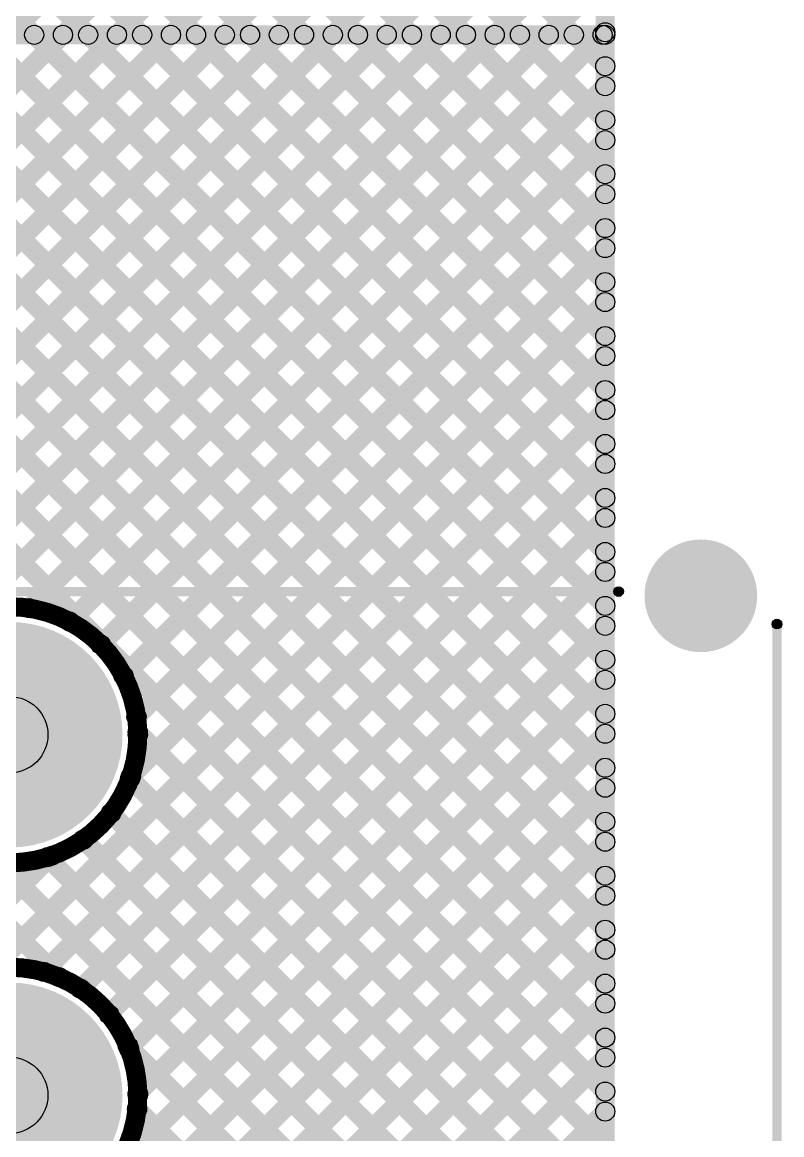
# Model space of a CAD drawing. Header units: millimetres. Extents: x -0.08 to 5.25, y -0.08 to 2.73.
# Drawn here: x 4.74 to 5.139, y 0.37 to 0.953 of the extents above; entities that cross this region are included whole.
import ezdxf

# ---------------------------------------------------------------- set-up
doc = ezdxf.new("R2010")
doc.units = ezdxf.units.MM
doc.header["$MEASUREMENT"] = 0
for name, color, linetype in [('BottomLayer', 5, 'Continuous'), ('BottomSolder', 6, 'Continuous'), ('PadHoleLayer', 156, 'Continuous'), ('TopLayer', 1, 'Continuous'), ('TopOverlay', 2, 'Continuous'), ('TopSolder', 216, 'Continuous')]:
    doc.layers.add(name, color=color, linetype=linetype)

# ---------------------------------------------------------------- blocks, each defined once
blk = doc.blocks.new('SS_12D11L5_51')
at = {"layer": 'BottomLayer'}
h = blk.add_hatch(color=5, dxfattribs=at)
edge = h.paths.add_edge_path()
edge.add_arc((-0.18898, -0.1811), 0.05512, 0, 360)
h = blk.add_hatch(color=5, dxfattribs=at)
edge = h.paths.add_edge_path()
edge.add_arc((0, -0.1811), 0.05512, 0, 360)
at = {"layer": 'BottomSolder'}
h = blk.add_hatch(color=6, dxfattribs=at)
edge = h.paths.add_edge_path()
edge.add_arc((-0.26181, 0.1811), 0.004, 0, 360)
h = blk.add_hatch(color=6, dxfattribs=at)
edge = h.paths.add_edge_path()
edge.add_arc((-0.18898, -0.1811), 0.05912, 0, 360)
h = blk.add_hatch(color=6, dxfattribs=at)
edge = h.paths.add_edge_path()
edge.add_arc((0, -0.1811), 0.05912, 0, 360)
at = {"layer": 'PadHoleLayer'}
h = blk.add_hatch(color=156, dxfattribs=at)
edge = h.paths.add_edge_path()
edge.add_arc((-0.26181, 0.1811), 0.02953, 0, 360)
h = blk.add_hatch(color=156, dxfattribs=at)
edge = h.paths.add_edge_path()
edge.add_arc((-0.18898, -0.1811), 0.0315, 0, 360)
h = blk.add_hatch(color=156, dxfattribs=at)
edge = h.paths.add_edge_path()
edge.add_arc((0, -0.1811), 0.0315, 0, 360)
at = {"layer": 'TopLayer'}
h = blk.add_hatch(color=1, dxfattribs=at)
edge = h.paths.add_edge_path()
edge.add_arc((-0.18898, -0.1811), 0.05512, 0, 360)
h = blk.add_hatch(color=1, dxfattribs=at)
edge = h.paths.add_edge_path()
edge.add_arc((0, -0.1811), 0.05512, 0, 360)
at = {"layer": 'TopOverlay'}
h = blk.add_hatch(color=2, dxfattribs=at)
edge = h.paths.add_edge_path()
edge.add_arc((-0.247, 0.221), 0.0025, 0, 360)
for points in [[(0.247, 0.2235), (0.247, 0.2185), (-0.247, 0.2185), (-0.247, 0.2235)], [(-0.2615, -0.214), (-0.2665, -0.214), (-0.2665, 0.138), (-0.2615, 0.138)]]:
    blk.add_hatch(color=2, dxfattribs=at).paths.add_polyline_path(points)
h = blk.add_hatch(color=2, dxfattribs=at)
edge = h.paths.add_edge_path()
edge.add_arc((-0.264, 0.138), 0.0025, 0, 360)
at = {"layer": 'TopSolder'}
h = blk.add_hatch(color=216, dxfattribs=at)
edge = h.paths.add_edge_path()
edge.add_arc((-0.26181, 0.1811), 0.004, 0, 360)
h = blk.add_hatch(color=216, dxfattribs=at)
edge = h.paths.add_edge_path()
edge.add_arc((-0.18898, -0.1811), 0.05912, 0, 360)
h = blk.add_hatch(color=216, dxfattribs=at)
edge = h.paths.add_edge_path()
edge.add_arc((0, -0.1811), 0.05912, 0, 360)
at = {"layer": 'TopOverlay'}
for centre in [(-0.247, 0.221), (-0.264, 0.138)]:
    blk.add_circle(centre, 0.0025, dxfattribs=at)

msp = doc.modelspace()

# ---------------------------------------------------------------- hatches: boundary and pattern name
at = {"layer": 'BottomLayer'}
for points in [[(5.051, 0.187), (5.041, 0.187), (5.041, 1.488), (5.051, 1.488)], [(3.94416, 1.26146), (3.95123, 1.26854), (4.7633, 0.45647), (4.75623, 0.4494)], [(4.14215, 1.26146), (4.14922, 1.26854), (5.04954, 0.36822), (5.04246, 0.36115)], [(4.17043, 1.26146), (4.1775, 1.26854), (5.04954, 0.3965), (5.04246, 0.38943)], [(4.19872, 1.26146), (4.20579, 1.26854), (5.04954, 0.42479), (5.04246, 0.41772)], [(4.227, 1.26146), (4.23407, 1.26854), (5.04954, 0.45307), (5.04246, 0.446)], [(4.25528, 1.26146), (4.26236, 1.26854), (5.04954, 0.48136), (5.04246, 0.47428)], [(4.28357, 1.26146), (4.29064, 1.26854), (5.04954, 0.50964), (5.04246, 0.50257)], [(4.31185, 1.26146), (4.31892, 1.26854), (5.04954, 0.53792), (5.04246, 0.53085)], [(4.34014, 1.26146), (4.34721, 1.26854), (5.04954, 0.56621), (5.04246, 0.55914)], [(4.36842, 1.26146), (4.37549, 1.26854), (5.04954, 0.59449), (5.04246, 0.58742)], [(4.39671, 1.26146), (4.40378, 1.26854), (5.04954, 0.62278), (5.04246, 0.61571)], [(4.42499, 1.26146), (4.43206, 1.26854), (5.04954, 0.65106), (5.04246, 0.64399)], [(4.45327, 1.26146), (4.46035, 1.26854), (5.04954, 0.67935), (5.04246, 0.67227)], [(4.48156, 1.26146), (4.48863, 1.26854), (5.04954, 0.70763), (5.04246, 0.70056)], [(4.50984, 1.26146), (4.51691, 1.26854), (5.04954, 0.73591), (5.04246, 0.72884)], [(4.53813, 1.26146), (4.5452, 1.26854), (5.04954, 0.7642), (5.04246, 0.75713)], [(4.56641, 1.26146), (4.57348, 1.26854), (5.04954, 0.79248), (5.04246, 0.78541)], [(4.5947, 1.26146), (4.60177, 1.26854), (5.04954, 0.82077), (5.04246, 0.8137)], [(4.62298, 1.26146), (4.63005, 1.26854), (5.04954, 0.84905), (5.04246, 0.84198)], [(4.65126, 1.26146), (4.65834, 1.26854), (5.04954, 0.87734), (5.04246, 0.87026)], [(4.67955, 1.26146), (4.68662, 1.26854), (5.04954, 0.90562), (5.04246, 0.89855)], [(4.70783, 1.26146), (4.7149, 1.26854), (5.04954, 0.9339), (5.04246, 0.92683)], [(4.27901, 0.48525), (4.27193, 0.49232), (5.04246, 1.26285), (5.04954, 1.25578)], [(4.29315, 0.47111), (4.28608, 0.47818), (5.04246, 1.23457), (5.04954, 1.2275)], [(4.30729, 0.45696), (4.30022, 0.46404), (5.04246, 1.20628), (5.04954, 1.19921)], [(4.32143, 0.44282), (4.31436, 0.44989), (5.04246, 1.178), (5.04954, 1.17093)], [(4.33557, 0.42868), (4.3285, 0.43575), (5.04246, 1.14971), (5.04954, 1.14264)], [(4.35464, 0.41946), (4.34757, 0.42654), (5.04246, 1.12143), (5.04954, 1.11436)], [(4.38293, 0.41946), (4.37586, 0.42654), (5.04246, 1.09314), (5.04954, 1.08607)], [(4.41121, 0.41946), (4.40414, 0.42654), (5.04246, 1.06486), (5.04954, 1.05779)], [(4.4395, 0.41946), (4.43242, 0.42654), (5.04246, 1.03658), (5.04954, 1.0295)], [(4.46778, 0.41946), (4.46071, 0.42654), (5.04246, 1.00829), (5.04954, 1.00122)], [(4.71696, 0.64036), (4.70989, 0.64743), (5.04246, 0.98001), (5.04954, 0.97294)], [(4.74766, 0.64278), (4.74059, 0.64985), (5.04246, 0.95172), (5.04954, 0.94465)], [(4.7689, 0.63573), (4.76182, 0.6428), (5.04246, 0.92344), (5.04954, 0.91637)], [(4.78512, 0.62367), (4.77805, 0.63074), (5.04246, 0.89515), (5.04954, 0.88808)], [(4.79704, 0.6073), (4.78997, 0.61437), (5.04246, 0.86687), (5.04954, 0.8598)], [(4.80389, 0.58587), (4.79682, 0.59294), (5.04246, 0.83859), (5.04954, 0.83151)], [(4.80089, 0.55459), (4.79382, 0.56166), (5.04246, 0.8103), (5.04954, 0.80323)], [(4.72859, 0.454), (4.72152, 0.46107), (5.04246, 0.78202), (5.04954, 0.77495)], [(4.75509, 0.45222), (4.74802, 0.45929), (5.04246, 0.75373), (5.04954, 0.74666)], [(4.77455, 0.44339), (4.76748, 0.45046), (5.04246, 0.72545), (5.04954, 0.71838)], [(4.78939, 0.42995), (4.78232, 0.43702), (5.04246, 0.69716), (5.04954, 0.69009)], [(4.79986, 0.41213), (4.79278, 0.4192), (5.04246, 0.66888), (5.04954, 0.66181)], [(4.80454, 0.38853), (4.79747, 0.3956), (5.04246, 0.6406), (5.04954, 0.63352)], [(4.78989, 0.3456), (4.78282, 0.35267), (5.04246, 0.61231), (5.04954, 0.60524)], [(4.73818, 0.2656), (4.73111, 0.27267), (5.04246, 0.58403), (5.04954, 0.57696)], [(4.79747, 0.57786), (4.80454, 0.58493), (5.04954, 0.33993), (5.04246, 0.33286)], [(4.79347, 0.55358), (4.80054, 0.56065), (5.04954, 0.31165), (5.04246, 0.30458)], [(4.76187, 0.261), (4.75479, 0.26807), (5.04246, 0.55574), (5.04954, 0.54867)], [(4.78342, 0.53534), (4.79049, 0.54241), (5.04954, 0.28337), (5.04246, 0.27629)], [(4.76895, 0.52152), (4.77602, 0.5286), (5.04954, 0.25508), (5.04246, 0.24801)], [(4.77974, 0.25059), (4.77267, 0.25766), (5.04246, 0.52746), (5.04954, 0.52039)], [(4.66577, 0.41946), (4.6587, 0.42654), (4.75221, 0.52005), (4.75928, 0.51298)], [(4.74995, 0.51224), (4.75702, 0.51931), (5.04954, 0.2268), (5.04246, 0.21973)], [(4.72431, 0.5096), (4.73138, 0.51667), (5.04954, 0.19851), (5.04246, 0.19144)], [(4.79323, 0.2358), (4.78616, 0.24287), (5.04246, 0.49917), (5.04954, 0.4921)], [(4.80212, 0.2164), (4.79505, 0.22347), (5.04246, 0.47089), (5.04954, 0.46382)], [(4.80401, 0.19001), (4.79694, 0.19708), (5.04246, 0.44261), (5.04954, 0.43553)], [(4.7923, 0.41333), (4.79937, 0.4204), (5.03023, 0.18954), (5.02316, 0.18246)], [(4.82475, 0.18246), (4.81768, 0.18954), (5.04246, 0.41432), (5.04954, 0.40725)], [(4.79709, 0.38025), (4.80416, 0.38732), (5.00195, 0.18954), (4.99488, 0.18246)], [(4.85303, 0.18246), (4.84596, 0.18954), (5.04246, 0.38604), (5.04954, 0.37897)]]:
    msp.add_hatch(color=5, dxfattribs=at).paths.add_polyline_path(points)
h = msp.add_hatch(color=5, dxfattribs=at)
edge = h.paths.add_edge_path()
edge.add_arc((5.046, 0.94819), 0.005, 0, 360)
h = msp.add_hatch(color=5, dxfattribs=at)
edge = h.paths.add_edge_path()
edge.add_arc((5.046, 0.93037), 0.005, 0, 360)
h = msp.add_hatch(color=5, dxfattribs=at)
edge = h.paths.add_edge_path()
edge.add_arc((5.046, 0.9199), 0.005, 0, 360)
h = msp.add_hatch(color=5, dxfattribs=at)
edge = h.paths.add_edge_path()
edge.add_arc((5.046, 0.90208), 0.005, 0, 360)
h = msp.add_hatch(color=5, dxfattribs=at)
edge = h.paths.add_edge_path()
edge.add_arc((5.046, 0.89162), 0.005, 0, 360)
h = msp.add_hatch(color=5, dxfattribs=at)
edge = h.paths.add_edge_path()
edge.add_arc((5.046, 0.8738), 0.005, 0, 360)
h = msp.add_hatch(color=5, dxfattribs=at)
edge = h.paths.add_edge_path()
edge.add_arc((5.046, 0.86333), 0.005, 0, 360)
h = msp.add_hatch(color=5, dxfattribs=at)
edge = h.paths.add_edge_path()
edge.add_arc((5.046, 0.84552), 0.005, 0, 360)
h = msp.add_hatch(color=5, dxfattribs=at)
edge = h.paths.add_edge_path()
edge.add_arc((5.046, 0.83505), 0.005, 0, 360)
h = msp.add_hatch(color=5, dxfattribs=at)
edge = h.paths.add_edge_path()
edge.add_arc((5.046, 0.81723), 0.005, 0, 360)
h = msp.add_hatch(color=5, dxfattribs=at)
edge = h.paths.add_edge_path()
edge.add_arc((5.046, 0.80677), 0.005, 0, 360)
h = msp.add_hatch(color=5, dxfattribs=at)
edge = h.paths.add_edge_path()
edge.add_arc((5.046, 0.78895), 0.005, 0, 360)
h = msp.add_hatch(color=5, dxfattribs=at)
edge = h.paths.add_edge_path()
edge.add_arc((5.046, 0.77848), 0.005, 0, 360)
h = msp.add_hatch(color=5, dxfattribs=at)
edge = h.paths.add_edge_path()
edge.add_arc((5.046, 0.76066), 0.005, 0, 360)
h = msp.add_hatch(color=5, dxfattribs=at)
edge = h.paths.add_edge_path()
edge.add_arc((5.046, 0.7502), 0.005, 0, 360)
h = msp.add_hatch(color=5, dxfattribs=at)
edge = h.paths.add_edge_path()
edge.add_arc((5.046, 0.73238), 0.005, 0, 360)
h = msp.add_hatch(color=5, dxfattribs=at)
edge = h.paths.add_edge_path()
edge.add_arc((5.046, 0.72191), 0.005, 0, 360)
h = msp.add_hatch(color=5, dxfattribs=at)
edge = h.paths.add_edge_path()
edge.add_arc((5.046, 0.70409), 0.005, 0, 360)
h = msp.add_hatch(color=5, dxfattribs=at)
edge = h.paths.add_edge_path()
edge.add_arc((5.046, 0.69363), 0.005, 0, 360)
h = msp.add_hatch(color=5, dxfattribs=at)
edge = h.paths.add_edge_path()
edge.add_arc((5.046, 0.67581), 0.005, 0, 360)
h = msp.add_hatch(color=5, dxfattribs=at)
edge = h.paths.add_edge_path()
edge.add_arc((5.046, 0.66534), 0.005, 0, 360)
h = msp.add_hatch(color=5, dxfattribs=at)
edge = h.paths.add_edge_path()
edge.add_arc((4.74412, 0.64631), 0.005, 0, 360)
h = msp.add_hatch(color=5, dxfattribs=at)
edge = h.paths.add_edge_path()
edge.add_arc((5.046, 0.64753), 0.005, 0, 360)
h = msp.add_hatch(color=5, dxfattribs=at)
edge = h.paths.add_edge_path()
edge.add_arc((4.76536, 0.63926), 0.005, 0, 360)
h = msp.add_hatch(color=5, dxfattribs=at)
edge = h.paths.add_edge_path()
edge.add_arc((5.046, 0.63706), 0.005, 0, 360)
h = msp.add_hatch(color=5, dxfattribs=at)
edge = h.paths.add_edge_path()
edge.add_arc((4.78159, 0.62721), 0.005, 0, 360)
h = msp.add_hatch(color=5, dxfattribs=at)
edge = h.paths.add_edge_path()
edge.add_arc((5.046, 0.61924), 0.005, 0, 360)
h = msp.add_hatch(color=5, dxfattribs=at)
edge = h.paths.add_edge_path()
edge.add_arc((4.7935, 0.61084), 0.005, 0, 360)
h = msp.add_hatch(color=5, dxfattribs=at)
edge = h.paths.add_edge_path()
edge.add_arc((5.046, 0.60878), 0.005, 0, 360)
h = msp.add_hatch(color=5, dxfattribs=at)
edge = h.paths.add_edge_path()
edge.add_arc((5.046, 0.59096), 0.005, 0, 360)
h = msp.add_hatch(color=5, dxfattribs=at)
edge = h.paths.add_edge_path()
edge.add_arc((4.80035, 0.5894), 0.005, 0, 360)
h = msp.add_hatch(color=5, dxfattribs=at)
edge = h.paths.add_edge_path()
edge.add_arc((4.801, 0.5814), 0.005, 0, 360)
h = msp.add_hatch(color=5, dxfattribs=at)
edge = h.paths.add_edge_path()
edge.add_arc((4.80102, 0.57998), 0.005, 0, 360)
h = msp.add_hatch(color=5, dxfattribs=at)
edge = h.paths.add_edge_path()
edge.add_arc((5.046, 0.58049), 0.005, 0, 360)
h = msp.add_hatch(color=5, dxfattribs=at)
edge = h.paths.add_edge_path()
edge.add_arc((5.046, 0.56267), 0.005, 0, 360)
h = msp.add_hatch(color=5, dxfattribs=at)
edge = h.paths.add_edge_path()
edge.add_arc((4.797, 0.55711), 0.005, 0, 360)
h = msp.add_hatch(color=5, dxfattribs=at)
edge = h.paths.add_edge_path()
edge.add_arc((4.79736, 0.55813), 0.005, 0, 360)
h = msp.add_hatch(color=5, dxfattribs=at)
edge = h.paths.add_edge_path()
edge.add_arc((5.046, 0.55221), 0.005, 0, 360)
h = msp.add_hatch(color=5, dxfattribs=at)
edge = h.paths.add_edge_path()
edge.add_arc((4.78696, 0.53887), 0.005, 0, 360)
h = msp.add_hatch(color=5, dxfattribs=at)
edge = h.paths.add_edge_path()
edge.add_arc((5.046, 0.53439), 0.005, 0, 360)
h = msp.add_hatch(color=5, dxfattribs=at)
edge = h.paths.add_edge_path()
edge.add_arc((4.77249, 0.52506), 0.005, 0, 360)
h = msp.add_hatch(color=5, dxfattribs=at)
edge = h.paths.add_edge_path()
edge.add_arc((5.046, 0.52392), 0.005, 0, 360)
h = msp.add_hatch(color=5, dxfattribs=at)
edge = h.paths.add_edge_path()
edge.add_arc((4.75348, 0.51578), 0.005, 0, 360)
h = msp.add_hatch(color=5, dxfattribs=at)
edge = h.paths.add_edge_path()
edge.add_arc((4.75575, 0.51651), 0.005, 0, 360)
h = msp.add_hatch(color=5, dxfattribs=at)
edge = h.paths.add_edge_path()
edge.add_arc((5.046, 0.5061), 0.005, 0, 360)
h = msp.add_hatch(color=5, dxfattribs=at)
edge = h.paths.add_edge_path()
edge.add_arc((5.046, 0.49564), 0.005, 0, 360)
h = msp.add_hatch(color=5, dxfattribs=at)
edge = h.paths.add_edge_path()
edge.add_arc((5.046, 0.47782), 0.005, 0, 360)
h = msp.add_hatch(color=5, dxfattribs=at)
edge = h.paths.add_edge_path()
edge.add_arc((5.046, 0.46735), 0.005, 0, 360)
h = msp.add_hatch(color=5, dxfattribs=at)
edge = h.paths.add_edge_path()
edge.add_arc((4.75156, 0.45575), 0.005, 0, 360)
h = msp.add_hatch(color=5, dxfattribs=at)
edge = h.paths.add_edge_path()
edge.add_arc((4.75976, 0.45293), 0.005, 0, 360)
h = msp.add_hatch(color=5, dxfattribs=at)
edge = h.paths.add_edge_path()
edge.add_arc((4.77101, 0.44692), 0.005, 0, 360)
h = msp.add_hatch(color=5, dxfattribs=at)
edge = h.paths.add_edge_path()
edge.add_arc((5.046, 0.44954), 0.005, 0, 360)
h = msp.add_hatch(color=5, dxfattribs=at)
edge = h.paths.add_edge_path()
edge.add_arc((5.046, 0.43907), 0.005, 0, 360)
h = msp.add_hatch(color=5, dxfattribs=at)
edge = h.paths.add_edge_path()
edge.add_arc((4.78586, 0.43349), 0.005, 0, 360)
h = msp.add_hatch(color=5, dxfattribs=at)
edge = h.paths.add_edge_path()
edge.add_arc((5.046, 0.42125), 0.005, 0, 360)
h = msp.add_hatch(color=5, dxfattribs=at)
edge = h.paths.add_edge_path()
edge.add_arc((4.79583, 0.41687), 0.005, 0, 360)
h = msp.add_hatch(color=5, dxfattribs=at)
edge = h.paths.add_edge_path()
edge.add_arc((4.79632, 0.41566), 0.005, 0, 360)
h = msp.add_hatch(color=5, dxfattribs=at)
edge = h.paths.add_edge_path()
edge.add_arc((5.046, 0.41079), 0.005, 0, 360)
h = msp.add_hatch(color=5, dxfattribs=at)
edge = h.paths.add_edge_path()
edge.add_arc((4.7339, 0.391), 0.02, 0, 360)
h = msp.add_hatch(color=5, dxfattribs=at)
edge = h.paths.add_edge_path()
edge.add_arc((4.80101, 0.39207), 0.005, 0, 360)
h = msp.add_hatch(color=5, dxfattribs=at)
edge = h.paths.add_edge_path()
edge.add_arc((5.046, 0.39297), 0.005, 0, 360)
h = msp.add_hatch(color=5, dxfattribs=at)
edge = h.paths.add_edge_path()
edge.add_arc((4.80102, 0.391), 0.005, 0, 360)
h = msp.add_hatch(color=5, dxfattribs=at)
edge = h.paths.add_edge_path()
edge.add_arc((4.80102, 0.391), 0.005, 0, 360)
h = msp.add_hatch(color=5, dxfattribs=at)
edge = h.paths.add_edge_path()
edge.add_arc((4.80063, 0.38379), 0.005, 0, 360)
h = msp.add_hatch(color=5, dxfattribs=at)
edge = h.paths.add_edge_path()
edge.add_arc((5.046, 0.3825), 0.005, 0, 360)
at = {"layer": 'TopLayer'}
for points in [[(4.075, 0.94182), (4.075, 0.95182), (5.046, 0.95182), (5.046, 0.94182)], [(4.43048, 0.60844), (4.42341, 0.61551), (4.75825, 0.95035), (4.76532, 0.94328)], [(4.45877, 0.60844), (4.45169, 0.61551), (4.78654, 0.95035), (4.79361, 0.94328)], [(4.46033, 0.94328), (4.4674, 0.95035), (5.04954, 0.36822), (5.04246, 0.36115)], [(4.48705, 0.60844), (4.47998, 0.61551), (4.81482, 0.95035), (4.82189, 0.94328)], [(4.48861, 0.94328), (4.49568, 0.95035), (5.04954, 0.3965), (5.04246, 0.38943)], [(4.51533, 0.60844), (4.50826, 0.61551), (4.84311, 0.95035), (4.85018, 0.94328)], [(4.5169, 0.94328), (4.52397, 0.95035), (5.04954, 0.42479), (5.04246, 0.41772)], [(4.54362, 0.60844), (4.53655, 0.61551), (4.87139, 0.95035), (4.87846, 0.94328)], [(4.54518, 0.94328), (4.55225, 0.95035), (5.04954, 0.45307), (5.04246, 0.446)], [(4.5719, 0.60844), (4.56483, 0.61551), (4.89967, 0.95035), (4.90675, 0.94328)], [(4.57347, 0.94328), (4.58054, 0.95035), (5.04954, 0.48136), (5.04246, 0.47428)], [(4.60019, 0.60844), (4.59312, 0.61551), (4.92796, 0.95035), (4.93503, 0.94328)], [(4.60175, 0.94328), (4.60882, 0.95035), (5.04954, 0.50964), (5.04246, 0.50257)], [(4.62847, 0.60844), (4.6214, 0.61551), (4.95624, 0.95035), (4.96331, 0.94328)], [(4.63003, 0.94328), (4.63711, 0.95035), (5.04954, 0.53792), (5.04246, 0.53085)], [(4.65676, 0.60844), (4.64968, 0.61551), (4.98453, 0.95035), (4.9916, 0.94328)], [(4.65832, 0.94328), (4.66539, 0.95035), (5.04954, 0.56621), (5.04246, 0.55914)], [(4.6866, 0.94328), (4.69367, 0.95035), (5.04954, 0.59449), (5.04246, 0.58742)], [(4.71696, 0.64036), (4.70989, 0.64743), (5.01281, 0.95035), (5.01988, 0.94328)], [(4.71489, 0.94328), (4.72196, 0.95035), (5.04954, 0.62278), (5.04246, 0.61571)], [(4.74766, 0.64278), (4.74059, 0.64985), (5.0411, 0.95035), (5.04817, 0.94328)], [(4.74317, 0.94328), (4.75024, 0.95035), (5.04954, 0.65106), (5.04246, 0.64399)], [(4.77146, 0.94328), (4.77853, 0.95035), (5.04954, 0.67935), (5.04246, 0.67227)], [(4.79974, 0.94328), (4.80681, 0.95035), (5.04954, 0.70763), (5.04246, 0.70056)], [(4.82802, 0.94328), (4.8351, 0.95035), (5.04954, 0.73591), (5.04246, 0.72884)], [(4.85631, 0.94328), (4.86338, 0.95035), (5.04954, 0.7642), (5.04246, 0.75713)], [(4.88459, 0.94328), (4.89166, 0.95035), (5.04954, 0.79248), (5.04246, 0.78541)], [(4.91288, 0.94328), (4.91995, 0.95035), (5.04954, 0.82077), (5.04246, 0.8137)], [(4.94116, 0.94328), (4.94823, 0.95035), (5.04954, 0.84905), (5.04246, 0.84198)], [(4.96945, 0.94328), (4.97652, 0.95035), (5.04954, 0.87734), (5.04246, 0.87026)], [(4.99773, 0.94328), (5.0048, 0.95035), (5.04954, 0.90562), (5.04246, 0.89855)], [(5.02601, 0.94328), (5.03309, 0.95035), (5.04954, 0.9339), (5.04246, 0.92683)], [(5.051, 0.187), (5.041, 0.187), (5.041, 0.94682), (5.051, 0.94682)], [(4.7689, 0.63573), (4.76182, 0.6428), (5.04246, 0.92344), (5.04954, 0.91637)], [(4.78512, 0.62367), (4.77805, 0.63074), (5.04246, 0.89515), (5.04954, 0.88808)], [(4.79704, 0.6073), (4.78997, 0.61437), (5.04246, 0.86687), (5.04954, 0.8598)], [(4.80389, 0.58587), (4.79682, 0.59294), (5.04246, 0.83859), (5.04954, 0.83151)], [(4.80089, 0.55459), (4.79382, 0.56166), (5.04246, 0.8103), (5.04954, 0.80323)], [(4.72859, 0.454), (4.72152, 0.46107), (5.04246, 0.78202), (5.04954, 0.77495)], [(4.75509, 0.45222), (4.74802, 0.45929), (5.04246, 0.75373), (5.04954, 0.74666)], [(4.77455, 0.44339), (4.76748, 0.45046), (5.04246, 0.72545), (5.04954, 0.71838)], [(4.78939, 0.42995), (4.78232, 0.43702), (5.04246, 0.69716), (5.04954, 0.69009)], [(4.79986, 0.41213), (4.79278, 0.4192), (5.04246, 0.66888), (5.04954, 0.66181)], [(4.80454, 0.38853), (4.79747, 0.3956), (5.04246, 0.6406), (5.04954, 0.63352)], [(4.78989, 0.3456), (4.78282, 0.35267), (5.04246, 0.61231), (5.04954, 0.60524)], [(4.73818, 0.2656), (4.73111, 0.27267), (5.04246, 0.58403), (5.04954, 0.57696)], [(4.79747, 0.57786), (4.80454, 0.58493), (5.04954, 0.33993), (5.04246, 0.33286)], [(4.79347, 0.55358), (4.80054, 0.56065), (5.04954, 0.31165), (5.04246, 0.30458)], [(4.76187, 0.261), (4.75479, 0.26807), (5.04246, 0.55574), (5.04954, 0.54867)], [(4.66119, 0.54444), (4.66826, 0.55151), (4.7633, 0.45647), (4.75623, 0.4494)], [(4.78342, 0.53534), (4.79049, 0.54241), (5.04954, 0.28337), (5.04246, 0.27629)], [(4.76895, 0.52152), (4.77602, 0.5286), (5.04954, 0.25508), (5.04246, 0.24801)], [(4.77974, 0.25059), (4.77267, 0.25766), (5.04246, 0.52746), (5.04954, 0.52039)], [(4.44083, 0.19453), (4.43376, 0.2016), (4.75221, 0.52005), (4.75928, 0.51298)], [(4.74995, 0.51224), (4.75702, 0.51931), (5.04954, 0.2268), (5.04246, 0.21973)], [(4.72431, 0.5096), (4.73138, 0.51667), (5.04954, 0.19851), (5.04246, 0.19144)], [(4.79323, 0.2358), (4.78616, 0.24287), (5.04246, 0.49917), (5.04954, 0.4921)], [(4.80212, 0.2164), (4.79505, 0.22347), (5.04246, 0.47089), (5.04954, 0.46382)], [(4.80401, 0.19001), (4.79694, 0.19708), (5.04246, 0.44261), (5.04954, 0.43553)], [(4.7923, 0.41333), (4.79937, 0.4204), (5.03023, 0.18954), (5.02316, 0.18246)], [(4.82475, 0.18246), (4.81768, 0.18954), (5.04246, 0.41432), (5.04954, 0.40725)], [(4.79709, 0.38025), (4.80416, 0.38732), (5.00195, 0.18954), (4.99488, 0.18246)], [(4.85303, 0.18246), (4.84596, 0.18954), (5.04246, 0.38604), (5.04954, 0.37897)]]:
    msp.add_hatch(color=1, dxfattribs=at).paths.add_polyline_path(points)
h = msp.add_hatch(color=1, dxfattribs=at)
edge = h.paths.add_edge_path()
edge.add_arc((4.74671, 0.94682), 0.005, 0, 360)
h = msp.add_hatch(color=1, dxfattribs=at)
edge = h.paths.add_edge_path()
edge.add_arc((4.76179, 0.94682), 0.005, 0, 360)
h = msp.add_hatch(color=1, dxfattribs=at)
edge = h.paths.add_edge_path()
edge.add_arc((4.77499, 0.94682), 0.005, 0, 360)
h = msp.add_hatch(color=1, dxfattribs=at)
edge = h.paths.add_edge_path()
edge.add_arc((4.79007, 0.94682), 0.005, 0, 360)
h = msp.add_hatch(color=1, dxfattribs=at)
edge = h.paths.add_edge_path()
edge.add_arc((4.80328, 0.94682), 0.005, 0, 360)
h = msp.add_hatch(color=1, dxfattribs=at)
edge = h.paths.add_edge_path()
edge.add_arc((4.81836, 0.94682), 0.005, 0, 360)
h = msp.add_hatch(color=1, dxfattribs=at)
edge = h.paths.add_edge_path()
edge.add_arc((4.83156, 0.94682), 0.005, 0, 360)
h = msp.add_hatch(color=1, dxfattribs=at)
edge = h.paths.add_edge_path()
edge.add_arc((4.84664, 0.94682), 0.005, 0, 360)
h = msp.add_hatch(color=1, dxfattribs=at)
edge = h.paths.add_edge_path()
edge.add_arc((4.85984, 0.94682), 0.005, 0, 360)
h = msp.add_hatch(color=1, dxfattribs=at)
edge = h.paths.add_edge_path()
edge.add_arc((4.87493, 0.94682), 0.005, 0, 360)
h = msp.add_hatch(color=1, dxfattribs=at)
edge = h.paths.add_edge_path()
edge.add_arc((4.88813, 0.94682), 0.005, 0, 360)
h = msp.add_hatch(color=1, dxfattribs=at)
edge = h.paths.add_edge_path()
edge.add_arc((4.90321, 0.94682), 0.005, 0, 360)
h = msp.add_hatch(color=1, dxfattribs=at)
edge = h.paths.add_edge_path()
edge.add_arc((4.91641, 0.94682), 0.005, 0, 360)
h = msp.add_hatch(color=1, dxfattribs=at)
edge = h.paths.add_edge_path()
edge.add_arc((4.93149, 0.94682), 0.005, 0, 360)
h = msp.add_hatch(color=1, dxfattribs=at)
edge = h.paths.add_edge_path()
edge.add_arc((4.9447, 0.94682), 0.005, 0, 360)
h = msp.add_hatch(color=1, dxfattribs=at)
edge = h.paths.add_edge_path()
edge.add_arc((4.95978, 0.94682), 0.005, 0, 360)
h = msp.add_hatch(color=1, dxfattribs=at)
edge = h.paths.add_edge_path()
edge.add_arc((4.97298, 0.94682), 0.005, 0, 360)
h = msp.add_hatch(color=1, dxfattribs=at)
edge = h.paths.add_edge_path()
edge.add_arc((4.98806, 0.94682), 0.005, 0, 360)
h = msp.add_hatch(color=1, dxfattribs=at)
edge = h.paths.add_edge_path()
edge.add_arc((5.00127, 0.94682), 0.005, 0, 360)
h = msp.add_hatch(color=1, dxfattribs=at)
edge = h.paths.add_edge_path()
edge.add_arc((5.01635, 0.94682), 0.005, 0, 360)
h = msp.add_hatch(color=1, dxfattribs=at)
edge = h.paths.add_edge_path()
edge.add_arc((5.02955, 0.94682), 0.005, 0, 360)
h = msp.add_hatch(color=1, dxfattribs=at)
edge = h.paths.add_edge_path()
edge.add_arc((5.04463, 0.94682), 0.005, 0, 360)
h = msp.add_hatch(color=1, dxfattribs=at)
edge = h.paths.add_edge_path()
edge.add_arc((5.046, 0.94682), 0.005, 0, 360)
h = msp.add_hatch(color=1, dxfattribs=at)
edge = h.paths.add_edge_path()
edge.add_arc((5.046, 0.94682), 0.005, 0, 360)
h = msp.add_hatch(color=1, dxfattribs=at)
edge = h.paths.add_edge_path()
edge.add_arc((5.046, 0.93037), 0.005, 0, 360)
h = msp.add_hatch(color=1, dxfattribs=at)
edge = h.paths.add_edge_path()
edge.add_arc((5.046, 0.9199), 0.005, 0, 360)
h = msp.add_hatch(color=1, dxfattribs=at)
edge = h.paths.add_edge_path()
edge.add_arc((5.046, 0.90208), 0.005, 0, 360)
h = msp.add_hatch(color=1, dxfattribs=at)
edge = h.paths.add_edge_path()
edge.add_arc((5.046, 0.89162), 0.005, 0, 360)
h = msp.add_hatch(color=1, dxfattribs=at)
edge = h.paths.add_edge_path()
edge.add_arc((5.046, 0.8738), 0.005, 0, 360)
h = msp.add_hatch(color=1, dxfattribs=at)
edge = h.paths.add_edge_path()
edge.add_arc((5.046, 0.86333), 0.005, 0, 360)
h = msp.add_hatch(color=1, dxfattribs=at)
edge = h.paths.add_edge_path()
edge.add_arc((5.046, 0.84552), 0.005, 0, 360)
h = msp.add_hatch(color=1, dxfattribs=at)
edge = h.paths.add_edge_path()
edge.add_arc((5.046, 0.83505), 0.005, 0, 360)
h = msp.add_hatch(color=1, dxfattribs=at)
edge = h.paths.add_edge_path()
edge.add_arc((5.046, 0.81723), 0.005, 0, 360)
h = msp.add_hatch(color=1, dxfattribs=at)
edge = h.paths.add_edge_path()
edge.add_arc((5.046, 0.80677), 0.005, 0, 360)
h = msp.add_hatch(color=1, dxfattribs=at)
edge = h.paths.add_edge_path()
edge.add_arc((5.046, 0.78895), 0.005, 0, 360)
h = msp.add_hatch(color=1, dxfattribs=at)
edge = h.paths.add_edge_path()
edge.add_arc((5.046, 0.77848), 0.005, 0, 360)
h = msp.add_hatch(color=1, dxfattribs=at)
edge = h.paths.add_edge_path()
edge.add_arc((5.046, 0.76066), 0.005, 0, 360)
h = msp.add_hatch(color=1, dxfattribs=at)
edge = h.paths.add_edge_path()
edge.add_arc((5.046, 0.7502), 0.005, 0, 360)
h = msp.add_hatch(color=1, dxfattribs=at)
edge = h.paths.add_edge_path()
edge.add_arc((5.046, 0.73238), 0.005, 0, 360)
h = msp.add_hatch(color=1, dxfattribs=at)
edge = h.paths.add_edge_path()
edge.add_arc((5.046, 0.72191), 0.005, 0, 360)
h = msp.add_hatch(color=1, dxfattribs=at)
edge = h.paths.add_edge_path()
edge.add_arc((5.046, 0.70409), 0.005, 0, 360)
h = msp.add_hatch(color=1, dxfattribs=at)
edge = h.paths.add_edge_path()
edge.add_arc((5.046, 0.69363), 0.005, 0, 360)
h = msp.add_hatch(color=1, dxfattribs=at)
edge = h.paths.add_edge_path()
edge.add_arc((5.046, 0.67581), 0.005, 0, 360)
h = msp.add_hatch(color=1, dxfattribs=at)
edge = h.paths.add_edge_path()
edge.add_arc((5.046, 0.66534), 0.005, 0, 360)
h = msp.add_hatch(color=1, dxfattribs=at)
edge = h.paths.add_edge_path()
edge.add_arc((4.74412, 0.64631), 0.005, 0, 360)
h = msp.add_hatch(color=1, dxfattribs=at)
edge = h.paths.add_edge_path()
edge.add_arc((5.046, 0.64753), 0.005, 0, 360)
h = msp.add_hatch(color=1, dxfattribs=at)
edge = h.paths.add_edge_path()
edge.add_arc((4.76536, 0.63926), 0.005, 0, 360)
h = msp.add_hatch(color=1, dxfattribs=at)
edge = h.paths.add_edge_path()
edge.add_arc((5.046, 0.63706), 0.005, 0, 360)
h = msp.add_hatch(color=1, dxfattribs=at)
edge = h.paths.add_edge_path()
edge.add_arc((4.78159, 0.62721), 0.005, 0, 360)
h = msp.add_hatch(color=1, dxfattribs=at)
edge = h.paths.add_edge_path()
edge.add_arc((5.046, 0.61924), 0.005, 0, 360)
h = msp.add_hatch(color=1, dxfattribs=at)
edge = h.paths.add_edge_path()
edge.add_arc((4.7935, 0.61084), 0.005, 0, 360)
h = msp.add_hatch(color=1, dxfattribs=at)
edge = h.paths.add_edge_path()
edge.add_arc((5.046, 0.60878), 0.005, 0, 360)
h = msp.add_hatch(color=1, dxfattribs=at)
edge = h.paths.add_edge_path()
edge.add_arc((4.7339, 0.57998), 0.02, 0, 360)
h = msp.add_hatch(color=1, dxfattribs=at)
edge = h.paths.add_edge_path()
edge.add_arc((5.046, 0.59096), 0.005, 0, 360)
h = msp.add_hatch(color=1, dxfattribs=at)
edge = h.paths.add_edge_path()
edge.add_arc((4.80035, 0.5894), 0.005, 0, 360)
h = msp.add_hatch(color=1, dxfattribs=at)
edge = h.paths.add_edge_path()
edge.add_arc((4.801, 0.5814), 0.005, 0, 360)
h = msp.add_hatch(color=1, dxfattribs=at)
edge = h.paths.add_edge_path()
edge.add_arc((4.80102, 0.57998), 0.005, 0, 360)
h = msp.add_hatch(color=1, dxfattribs=at)
edge = h.paths.add_edge_path()
edge.add_arc((4.80102, 0.57998), 0.005, 0, 360)
h = msp.add_hatch(color=1, dxfattribs=at)
edge = h.paths.add_edge_path()
edge.add_arc((5.046, 0.58049), 0.005, 0, 360)
h = msp.add_hatch(color=1, dxfattribs=at)
edge = h.paths.add_edge_path()
edge.add_arc((5.046, 0.56267), 0.005, 0, 360)
h = msp.add_hatch(color=1, dxfattribs=at)
edge = h.paths.add_edge_path()
edge.add_arc((4.797, 0.55711), 0.005, 0, 360)
h = msp.add_hatch(color=1, dxfattribs=at)
edge = h.paths.add_edge_path()
edge.add_arc((4.79736, 0.55813), 0.005, 0, 360)
h = msp.add_hatch(color=1, dxfattribs=at)
edge = h.paths.add_edge_path()
edge.add_arc((5.046, 0.55221), 0.005, 0, 360)
h = msp.add_hatch(color=1, dxfattribs=at)
edge = h.paths.add_edge_path()
edge.add_arc((4.78696, 0.53887), 0.005, 0, 360)
h = msp.add_hatch(color=1, dxfattribs=at)
edge = h.paths.add_edge_path()
edge.add_arc((5.046, 0.53439), 0.005, 0, 360)
h = msp.add_hatch(color=1, dxfattribs=at)
edge = h.paths.add_edge_path()
edge.add_arc((4.77249, 0.52506), 0.005, 0, 360)
h = msp.add_hatch(color=1, dxfattribs=at)
edge = h.paths.add_edge_path()
edge.add_arc((5.046, 0.52392), 0.005, 0, 360)
h = msp.add_hatch(color=1, dxfattribs=at)
edge = h.paths.add_edge_path()
edge.add_arc((4.75348, 0.51578), 0.005, 0, 360)
h = msp.add_hatch(color=1, dxfattribs=at)
edge = h.paths.add_edge_path()
edge.add_arc((4.75575, 0.51651), 0.005, 0, 360)
h = msp.add_hatch(color=1, dxfattribs=at)
edge = h.paths.add_edge_path()
edge.add_arc((5.046, 0.5061), 0.005, 0, 360)
h = msp.add_hatch(color=1, dxfattribs=at)
edge = h.paths.add_edge_path()
edge.add_arc((5.046, 0.49564), 0.005, 0, 360)
h = msp.add_hatch(color=1, dxfattribs=at)
edge = h.paths.add_edge_path()
edge.add_arc((5.046, 0.47782), 0.005, 0, 360)
h = msp.add_hatch(color=1, dxfattribs=at)
edge = h.paths.add_edge_path()
edge.add_arc((5.046, 0.46735), 0.005, 0, 360)
h = msp.add_hatch(color=1, dxfattribs=at)
edge = h.paths.add_edge_path()
edge.add_arc((4.75156, 0.45575), 0.005, 0, 360)
h = msp.add_hatch(color=1, dxfattribs=at)
edge = h.paths.add_edge_path()
edge.add_arc((4.75976, 0.45293), 0.005, 0, 360)
h = msp.add_hatch(color=1, dxfattribs=at)
edge = h.paths.add_edge_path()
edge.add_arc((4.77101, 0.44692), 0.005, 0, 360)
h = msp.add_hatch(color=1, dxfattribs=at)
edge = h.paths.add_edge_path()
edge.add_arc((5.046, 0.44954), 0.005, 0, 360)
h = msp.add_hatch(color=1, dxfattribs=at)
edge = h.paths.add_edge_path()
edge.add_arc((5.046, 0.43907), 0.005, 0, 360)
h = msp.add_hatch(color=1, dxfattribs=at)
edge = h.paths.add_edge_path()
edge.add_arc((4.78586, 0.43349), 0.005, 0, 360)
h = msp.add_hatch(color=1, dxfattribs=at)
edge = h.paths.add_edge_path()
edge.add_arc((5.046, 0.42125), 0.005, 0, 360)
h = msp.add_hatch(color=1, dxfattribs=at)
edge = h.paths.add_edge_path()
edge.add_arc((4.79583, 0.41687), 0.005, 0, 360)
h = msp.add_hatch(color=1, dxfattribs=at)
edge = h.paths.add_edge_path()
edge.add_arc((4.79632, 0.41566), 0.005, 0, 360)
h = msp.add_hatch(color=1, dxfattribs=at)
edge = h.paths.add_edge_path()
edge.add_arc((5.046, 0.41079), 0.005, 0, 360)
h = msp.add_hatch(color=1, dxfattribs=at)
edge = h.paths.add_edge_path()
edge.add_arc((4.80101, 0.39207), 0.005, 0, 360)
h = msp.add_hatch(color=1, dxfattribs=at)
edge = h.paths.add_edge_path()
edge.add_arc((5.046, 0.39297), 0.005, 0, 360)
h = msp.add_hatch(color=1, dxfattribs=at)
edge = h.paths.add_edge_path()
edge.add_arc((4.80102, 0.391), 0.005, 0, 360)
h = msp.add_hatch(color=1, dxfattribs=at)
edge = h.paths.add_edge_path()
edge.add_arc((4.80063, 0.38379), 0.005, 0, 360)
h = msp.add_hatch(color=1, dxfattribs=at)
edge = h.paths.add_edge_path()
edge.add_arc((5.046, 0.3825), 0.005, 0, 360)

# ---------------------------------------------------------------- linework, layer by layer
at = {"layer": 'BottomLayer', "const_width": 0.01}
msp.add_lwpolyline([(4.80102, 0.57998, 1), (4.66678, 0.57998, 1)], format="xyb", close=True, dxfattribs=at)
for points in [[(4.6749, 0.423, -0.777955), (4.80102, 0.391)], [(4.80102, 0.391, -0.777955), (4.6749, 0.359)]]:
    msp.add_lwpolyline(points, format="xyb", dxfattribs=at)
at = {"layer": 'BottomLayer'}
for centre, radius in [((5.046, 0.94819), 0.005), ((5.046, 0.93037), 0.005), ((5.046, 0.9199), 0.005), ((5.046, 0.90208), 0.005), ((5.046, 0.89162), 0.005), ((5.046, 0.8738), 0.005), ((5.046, 0.86333), 0.005), ((5.046, 0.84552), 0.005), ((5.046, 0.83505), 0.005), ((5.046, 0.81723), 0.005), ((5.046, 0.80677), 0.005), ((5.046, 0.78895), 0.005), ((5.046, 0.77848), 0.005), ((5.046, 0.76066), 0.005), ((5.046, 0.7502), 0.005), ((5.046, 0.73238), 0.005), ((5.046, 0.72191), 0.005), ((5.046, 0.70409), 0.005), ((5.046, 0.69363), 0.005), ((5.046, 0.67581), 0.005), ((5.046, 0.66534), 0.005), ((4.74412, 0.64631), 0.005), ((5.046, 0.64753), 0.005), ((4.76536, 0.63926), 0.005), ((5.046, 0.63706), 0.005), ((4.78159, 0.62721), 0.005), ((5.046, 0.61924), 0.005), ((4.7935, 0.61084), 0.005), ((5.046, 0.60878), 0.005), ((5.046, 0.59096), 0.005), ((4.80035, 0.5894), 0.005), ((4.801, 0.5814), 0.005), ((4.80102, 0.57998), 0.005), ((5.046, 0.58049), 0.005), ((5.046, 0.56267), 0.005), ((4.797, 0.55711), 0.005), ((4.79736, 0.55813), 0.005), ((5.046, 0.55221), 0.005), ((4.78696, 0.53887), 0.005), ((5.046, 0.53439), 0.005), ((4.77249, 0.52506), 0.005), ((5.046, 0.52392), 0.005), ((4.75348, 0.51578), 0.005), ((4.75575, 0.51651), 0.005), ((5.046, 0.5061), 0.005), ((5.046, 0.49564), 0.005), ((5.046, 0.47782), 0.005), ((5.046, 0.46735), 0.005), ((4.75156, 0.45575), 0.005), ((4.75976, 0.45293), 0.005), ((4.77101, 0.44692), 0.005), ((5.046, 0.44954), 0.005), ((5.046, 0.43907), 0.005), ((4.78586, 0.43349), 0.005), ((5.046, 0.42125), 0.005), ((4.79583, 0.41687), 0.005), ((4.79632, 0.41566), 0.005), ((5.046, 0.41079), 0.005), ((4.7339, 0.391), 0.02), ((4.80101, 0.39207), 0.005), ((5.046, 0.39297), 0.005), ((4.80102, 0.391), 0.005), ((4.80102, 0.391), 0.005), ((4.80063, 0.38379), 0.005), ((5.046, 0.3825), 0.005)]:
    msp.add_circle(centre, radius, dxfattribs=at)
at = {"layer": 'TopLayer', "const_width": 0.01}
for points in [[(4.6749, 0.61198, -0.777955), (4.80102, 0.57998)], [(4.80102, 0.57998, -0.777955), (4.6749, 0.54798)]]:
    msp.add_lwpolyline(points, format="xyb", dxfattribs=at)
msp.add_lwpolyline([(4.80102, 0.391, 1), (4.66678, 0.391, 1)], format="xyb", close=True, dxfattribs=at)
at = {"layer": 'TopLayer'}
for centre, radius in [((4.74671, 0.94682), 0.005), ((4.76179, 0.94682), 0.005), ((4.77499, 0.94682), 0.005), ((4.79007, 0.94682), 0.005), ((4.80328, 0.94682), 0.005), ((4.81836, 0.94682), 0.005), ((4.83156, 0.94682), 0.005), ((4.84664, 0.94682), 0.005), ((4.85984, 0.94682), 0.005), ((4.87493, 0.94682), 0.005), ((4.88813, 0.94682), 0.005), ((4.90321, 0.94682), 0.005), ((4.91641, 0.94682), 0.005), ((4.93149, 0.94682), 0.005), ((4.9447, 0.94682), 0.005), ((4.95978, 0.94682), 0.005), ((4.97298, 0.94682), 0.005), ((4.98806, 0.94682), 0.005), ((5.00127, 0.94682), 0.005), ((5.01635, 0.94682), 0.005), ((5.02955, 0.94682), 0.005), ((5.04463, 0.94682), 0.005), ((5.046, 0.94682), 0.005), ((5.046, 0.94682), 0.005), ((5.046, 0.93037), 0.005), ((5.046, 0.9199), 0.005), ((5.046, 0.90208), 0.005), ((5.046, 0.89162), 0.005), ((5.046, 0.8738), 0.005), ((5.046, 0.86333), 0.005), ((5.046, 0.84552), 0.005), ((5.046, 0.83505), 0.005), ((5.046, 0.81723), 0.005), ((5.046, 0.80677), 0.005), ((5.046, 0.78895), 0.005), ((5.046, 0.77848), 0.005), ((5.046, 0.76066), 0.005), ((5.046, 0.7502), 0.005), ((5.046, 0.73238), 0.005), ((5.046, 0.72191), 0.005), ((5.046, 0.70409), 0.005), ((5.046, 0.69363), 0.005), ((5.046, 0.67581), 0.005), ((5.046, 0.66534), 0.005), ((4.74412, 0.64631), 0.005), ((5.046, 0.64753), 0.005), ((4.76536, 0.63926), 0.005), ((5.046, 0.63706), 0.005), ((4.78159, 0.62721), 0.005), ((5.046, 0.61924), 0.005), ((4.7935, 0.61084), 0.005), ((5.046, 0.60878), 0.005), ((4.7339, 0.57998), 0.02), ((5.046, 0.59096), 0.005), ((4.80035, 0.5894), 0.005), ((4.801, 0.5814), 0.005), ((4.80102, 0.57998), 0.005), ((4.80102, 0.57998), 0.005), ((5.046, 0.58049), 0.005), ((5.046, 0.56267), 0.005), ((4.797, 0.55711), 0.005), ((4.79736, 0.55813), 0.005), ((5.046, 0.55221), 0.005), ((4.78696, 0.53887), 0.005), ((5.046, 0.53439), 0.005), ((4.77249, 0.52506), 0.005), ((5.046, 0.52392), 0.005), ((4.75348, 0.51578), 0.005), ((4.75575, 0.51651), 0.005), ((5.046, 0.5061), 0.005), ((5.046, 0.49564), 0.005), ((5.046, 0.47782), 0.005), ((5.046, 0.46735), 0.005), ((4.75156, 0.45575), 0.005), ((4.75976, 0.45293), 0.005), ((4.77101, 0.44692), 0.005), ((5.046, 0.44954), 0.005), ((5.046, 0.43907), 0.005), ((4.78586, 0.43349), 0.005), ((5.046, 0.42125), 0.005), ((4.79583, 0.41687), 0.005), ((4.79632, 0.41566), 0.005), ((5.046, 0.41079), 0.005), ((4.80101, 0.39207), 0.005), ((5.046, 0.39297), 0.005), ((4.80102, 0.391), 0.005), ((4.80063, 0.38379), 0.005), ((5.046, 0.3825), 0.005)]:
    msp.add_circle(centre, radius, dxfattribs=at)

# ---------------------------------------------------------------- block references
at = {"rotation": 270}
msp.add_blockref('SS_12D11L5_51', (4.915, 0.391), dxfattribs=at)

doc.saveas('drawing.dxf')
